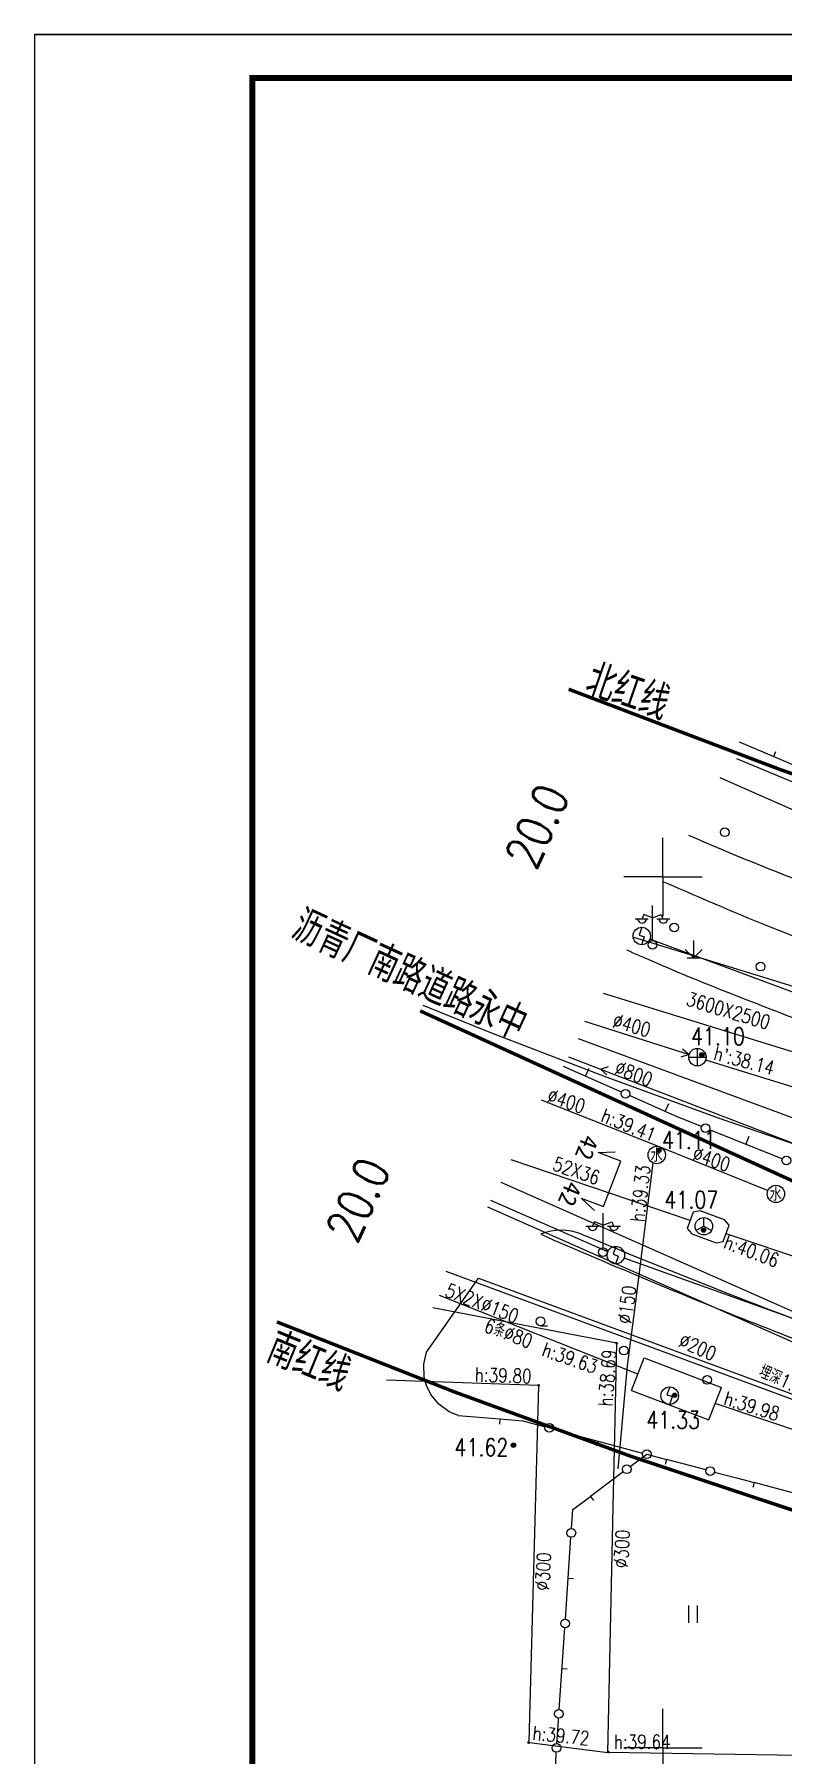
# Model space of a CAD drawing. Header units: inches. Extents: x 505347 to 508499, y 312634 to 313316.
# Drawn here: x 505413.9 to 505456.9, y 312859.7 to 312958.4 of the extents above; entities that cross this region are included whole.
import ezdxf
from ezdxf.enums import TextEntityAlignment as Align
from ezdxf.lldxf.tags import DXFTag

# ---------------------------------------------------------------- set-up
doc = ezdxf.new("R2010")
doc.units = ezdxf.units.IN
doc.header["$LTSCALE"] = 0.5
doc.header["$MEASUREMENT"] = 0
doc.linetypes.add('ACAD_ISO05W100', pattern=[33, 24, -3, 0, -3, 0, -3])
doc.linetypes.add('B1', pattern=[3, 2, -1])
for name, color, linetype in [('BJ0', 7, 'Continuous'), ('BJ02', 7, 'Continuous'), ('BJ03', 7, 'Continuous'), ('BJ04', 7, 'Continuous'), ('BJ08', 7, 'Continuous'), ('BJ09', 7, 'Continuous'), ('上水井', 4, 'Continuous'), ('上水注记', 4, 'Continuous'), ('上水管线', 4, 'Continuous'), ('上水高程表', 4, 'Continuous'), ('中水注记', 151, 'Continuous'), ('中水管线', 151, 'Continuous'), ('污水井', 247, 'Continuous'), ('污水注记', 247, 'Continuous'), ('污水管线', 247, 'Continuous'), ('污水高程表', 247, 'Continuous'), ('热力注记', 40, 'Continuous'), ('热力管线', 40, 'Continuous'), ('照明井', 193, 'Continuous'), ('照明管线', 193, 'Continuous'), ('燃气注记', 6, 'Continuous'), ('燃气管线', 6, 'Continuous'), ('燃气高程表', 6, 'Continuous'), ('电信井', 3, 'Continuous'), ('电信断面图及编号', 3, 'Continuous'), ('电信注记', 3, 'Continuous'), ('电信管线', 3, 'Continuous'), ('电信高程表', 3, 'Continuous'), ('电力井', 1, 'Continuous'), ('电力注记', 1, 'Continuous'), ('电力管线', 1, 'Continuous'), ('电力高程表', 1, 'Continuous'), ('道路红线', 1, 'Continuous'), ('雨水注记', 34, 'Continuous'), ('雨水管线', 34, 'Continuous')]:
    doc.layers.add(name, color=color, linetype=linetype)
doc.styles.add('HZ', font='simplex.shx', dxfattribs={"bigfont": 'hztxt'})
doc.styles.get("Standard").update_dxf_attribs({"font": 'txt.shx', "bigfont": 'hztxt.shx'})
doc.styles.add('粗等线', font='simhei.ttf')
doc.styles.add('细等线', font='txt.shx', dxfattribs={"bigfont": 'ht.shx'})
doc.linetypes.add('1152', pattern='A,15,-0.9,[138,ltypeshp.shx,S=1,R=0,X=0,Y=-0.5],-0.7,[138,ltypeshp.shx,S=1,R=0,X=0,Y=-0.5],-0.9,0', length=17.5)
tags = doc.linetypes.add('DL', pattern='A,15,-4.925,[130,ltypeshp.shx,S=0.5,R=330,X=-0.15,Y=0.433],0,[130,ltypeshp.shx,S=0.4,R=90,X=0,Y=0],-0.15,[130,ltypeshp.shx,S=0.5,R=150,X=0,Y=-0.433],-4.925,15', length=40).pattern_tags.tags
tags[32:33] = [DXFTag(74, 4), DXFTag(75, 0), DXFTag(340, '0'), DXFTag(46, 1.0), DXFTag(50, 0.0), DXFTag(44, 0.0), DXFTag(45, 0.0)]
tags[30:31] = [DXFTag(74, 4), DXFTag(75, 0), DXFTag(340, '0'), DXFTag(46, 1.0), DXFTag(50, 0.0), DXFTag(44, 0.0), DXFTag(45, 0.0)]
tags[4:5] = [DXFTag(74, 4), DXFTag(75, 0), DXFTag(340, '0'), DXFTag(46, 1.0), DXFTag(50, 0.0), DXFTag(44, 0.0), DXFTag(45, 0.0)]
tags = doc.linetypes.add('DX', pattern='A,15,-5,[130,ltypeshp.shx,S=1,R=330,X=0,Y=0],-5,15', length=40).pattern_tags.tags
tags[16:17] = [DXFTag(74, 4), DXFTag(75, 0), DXFTag(340, '0'), DXFTag(46, 1.0), DXFTag(50, 0.0), DXFTag(44, 0.0), DXFTag(45, 0.0)]
tags[14:15] = [DXFTag(74, 4), DXFTag(75, 0), DXFTag(340, '0'), DXFTag(46, 1.0), DXFTag(50, 0.0), DXFTag(44, 0.0), DXFTag(45, 0.0)]
tags[4:5] = [DXFTag(74, 4), DXFTag(75, 0), DXFTag(340, '0'), DXFTag(46, 1.0), DXFTag(50, 0.0), DXFTag(44, 0.0), DXFTag(45, 0.0)]
tags = doc.linetypes.add('SS', pattern='A,15,-1.9,[130,ltypeshp.shx,S=1,R=330,X=0,Y=0],-1.2,[130,ltypeshp.shx,S=1,R=330,X=0,Y=0],-1.9,15', length=35).pattern_tags.tags
tags[24:25] = [DXFTag(74, 4), DXFTag(75, 0), DXFTag(340, '0'), DXFTag(46, 1.0), DXFTag(50, 0.0), DXFTag(44, 0.0), DXFTag(45, 0.0)]
tags[22:23] = [DXFTag(74, 4), DXFTag(75, 0), DXFTag(340, '0'), DXFTag(46, 1.0), DXFTag(50, 0.0), DXFTag(44, 0.0), DXFTag(45, 0.0)]
tags[4:5] = [DXFTag(74, 4), DXFTag(75, 0), DXFTag(340, '0'), DXFTag(46, 1.0), DXFTag(50, 0.0), DXFTag(44, 0.0), DXFTag(45, 0.0)]
tags = doc.linetypes.add('TRQZ', pattern='A,15,[130,ltypeshp.shx,S=0.6,R=0,X=0,Y=0],-2.5,[133,ltypeshp.shx,S=0.05,R=0,X=0,Y=0],-2.5,[130,ltypeshp.shx,S=0.6,R=0,X=0,Y=0],15', length=35).pattern_tags.tags
tags[28:29] = [DXFTag(74, 4), DXFTag(75, 0), DXFTag(340, '0'), DXFTag(46, 1.0), DXFTag(50, 0.0), DXFTag(44, 0.0), DXFTag(45, 0.0)]

# ---------------------------------------------------------------- blocks, each defined once
blk = doc.blocks.new('B5461')
for q in [(-0.866025, -0.5), (0, 1), (0.866025, -0.5)]:
    blk.add_line((0, 0), q)
blk.add_circle((0, 0), 1)
blk = doc.blocks.new('941')
for p, q in [((-0.5, -1), (-0.5, 1)), ((0.5, -1), (0.5, 1))]:
    blk.add_line(p, q)
blk = doc.blocks.new('BC028')
for p, q in [((0, 0.5), (0, 4.5)), ((-1.98, 3), (-0.49, 3)), ((-0.99, 3.5), (-1.19, 3)), ((0, 3.1), (-0.99, 3.5)), ((0, 3.1), (1, 3.5)), ((0.5, 3), (2, 3)), ((1, 3.5), (1.2, 3))]:
    blk.add_line(p, q)
blk.add_circle((0, 0), 0.5)
for centre in [(-1.19, 3), (1.25, 3)]:
    blk.add_arc(centre, 0.5, 179, 0)
blk = doc.blocks.new('B954')
at = {"linetype": 'Continuous'}
for p, q in [((0, 0), (0, 2)), ((0, 0), (-0.978957, 0.978957)), ((-0.75, 0), (0.75, 0)), ((0, 0), (0.978957, 0.978957))]:
    blk.add_line(p, q, dxfattribs=at)
blk = doc.blocks.new('B8211')
blk.add_hatch(color=256).paths.add_polyline_path([(0.25, 0, 1), (-0.25, 0, 1)])
blk.add_circle((0, 0), 0.25)
blk = doc.blocks.new('B547')
at = {"linetype": 'Continuous'}
for p, q in [((0, 1), (-0.31427, 0.111111)), ((-0.31427, 0.111111), (0.31427, -0.111111)), ((0, -1), (0.31427, -0.111111))]:
    blk.add_line(p, q, dxfattribs=at)
blk.add_circle((0, 0), 1)
blk = doc.blocks.new('B5502')
blk.add_circle((0, 0), 1)
at = {"style": '细等线'}
blk.add_text('水', height=1.5, dxfattribs=at).set_placement((-0.74, -0.79))
blk = doc.blocks.new('B5421')
for p, q in [((-1, 0), (1, 0)), ((0, -1), (0, 1))]:
    blk.add_line(p, q)
blk.add_circle((0, 0), 1)
blk = doc.blocks.new('53214')
blk.add_circle((0, 0), 0.1)
for tag in ['路号', '线号', '点号']:
    blk.add_attdef(tag, (0, 0), '', height=0.00001)
blk = doc.blocks.new('111111')
for p, q in [((518331.076, 303651.061), (518751.076, 303651.061)), ((518751.076, 303651.061), (518331.076, 303651.061)), ((518331.076, 303651.061), (518331.076, 303502.611))]:
    blk.add_line(p, q)
at = {"const_width": 0.35}
blk.add_lwpolyline([(518343.576, 303648.561), (518748.576, 303648.561), (518748.576, 303505.111), (518343.576, 303505.111)], close=True, dxfattribs=at)

msp = doc.modelspace()

# ---------------------------------------------------------------- linework, layer by layer
at = {"color": 1, "const_width": 0.2}
for points in [[(505444.597, 312920.808), (505456.76, 312916.188), (505467.585, 312912.418), (505484.515, 312907.241), (505498.112, 312903.696), (505497.697, 312940.189)], [(505427.856, 312884.491), (505438.013, 312880.483), (505448.137, 312876.789), (505460.843, 312872.555), (505476.891, 312867.859), (505499.356, 312862.415), (505516.817, 312859.06), (505517.136, 312812.449)]]:
    msp.add_lwpolyline(points, dxfattribs=at)
at = {"layer": 'BJ0'}
for p, q in [((505450, 312910.039), (505450, 312912.289)), ((505450, 312910.039), (505447.75, 312910.039)), ((505450, 312910.039), (505450, 312907.789)), ((505450, 312910.039), (505452.25, 312910.039)), ((505450, 312860.039), (505450, 312862.289)), ((505450, 312860.039), (505447.75, 312860.039)), ((505450, 312860.039), (505450, 312857.789)), ((505450, 312860.039), (505452.25, 312860.039))]:
    msp.add_line(p, q, dxfattribs=at)
at = {"layer": 'BJ02', "linetype": 'Continuous'}
for p, q in [((505454.382, 312917.795), (505456.36, 312916.951)), ((505456.36, 312916.951), (505456.477, 312917.227)), ((505456.36, 312916.951), (505458.613, 312915.989)), ((505438.258, 312879.116), (505440.647, 312878.928)), ((505440.647, 312878.928), (505440.623, 312878.628)), ((505440.647, 312878.928), (505441.963, 312878.823)), ((505441.963, 312878.823), (505443.242, 312878.476)), ((505443.724, 312878.345), (505448.83, 312876.96)), ((505446.277, 312877.653), (505446.198, 312877.363)), ((505448.125, 312876.185), (505449.071, 312876.894)), ((505449.071, 312876.894), (505450.201, 312876.596)), ((505450.201, 312876.596), (505450.125, 312876.306)), ((505452.476, 312875.997), (505450.201, 312876.596)), ((505447.725, 312875.884), (505445.844, 312874.473)), ((505452.959, 312875.869), (505454.3, 312875.515)), ((505454.3, 312875.515), (505455.233, 312875.269)), ((505455.233, 312875.269), (505455.157, 312874.979)), ((505457.507, 312874.67), (505455.233, 312875.269)), ((505444.837, 312873.717), (505445.844, 312874.473)), ((505445.844, 312874.473), (505446.024, 312874.233)), ((505444.762, 312872.627), (505444.837, 312873.717)), ((505444.404, 312867.436), (505444.727, 312872.128)), ((505444.566, 312869.782), (505444.865, 312869.761)), ((505444.046, 312862.244), (505444.37, 312866.937)), ((505444.208, 312864.591), (505444.507, 312864.57)), ((505443.911, 312860.289), (505444.001, 312861.587)), ((505444.001, 312861.587), (505444.012, 312861.746)), ((505443.847, 312858.532), (505443.885, 312859.79))]:
    msp.add_line(p, q, dxfattribs=at)
for points in [[(505447.621, 312897.686), (505444.297, 312899.163)], [(505445.564, 312898.6), (505445.768, 312899.057)], [(505452.212, 312895.707), (505450.812, 312896.268), (505448.078, 312897.483)], [(505450.134, 312896.57), (505450.337, 312897.027)], [(505456.852, 312893.847), (505452.676, 312895.521)], [(505454.764, 312894.684), (505454.95, 312895.148)]]:
    msp.add_lwpolyline(points, dxfattribs=at)
for centre in [(505447.849, 312897.585), (505452.444, 312895.614), (505457.084, 312893.754), (505443.483, 312878.411), (505449.071, 312876.894), (505447.925, 312876.035), (505452.717, 312875.933), (505444.745, 312872.378), (505444.387, 312867.186), (505444.029, 312861.995), (505443.894, 312860.039)]:
    msp.add_circle(centre, 0.25, dxfattribs=at)
at = {"layer": 'BJ04', "linetype": 'Continuous'}
for points in [[(505451.478, 312912.43, 0.010802), (505458.802, 312909.442, 0.000604), (505474.798, 312903.338, 0.002642), (505478.466, 312901.965, 0.012271), (505484.961, 312899.753, 0.00948), (505493.484, 312897.258, 0.062594), (505494.965, 312897.048, 0.384619), (505501.876, 312901.237)], [(505450.034, 312909.761, 0.002046), (505454.527, 312907.833, 0.008874), (505456.837, 312906.901, 0.001328), (505465.341, 312903.669, 0.00087), (505478.339, 312898.794, 0.015029), (505483, 312897.213, 0.006568), (505493.809, 312894.06)], [(505442.988, 312889.526, 0.008719), (505454.575, 312884.687, 0.008719), (505466.324, 312880.255, 0.005392), (505473.664, 312877.72)]]:
    msp.add_lwpolyline(points, format="xyb", dxfattribs=at)
at = {"layer": 'BJ04', "linetype": 'Continuous', "elevation": 41.15}
msp.add_lwpolyline([(505447.914, 312905.845, 0.000651), (505449.367, 312905.213, 0.009396), (505454.152, 312903.243, 0.001884), (505467.29, 312898.179)], format="xyb", dxfattribs=at)
at = {"layer": 'BJ04', "linetype": 'Continuous', "elevation": 41.133, "flags": 128}
msp.add_lwpolyline([(505445.327, 312889.537, 0.190008), (505442.988, 312889.526)], format="xyb", dxfattribs=at)
at = {"layer": 'BJ04', "linetype": 'Continuous', "flags": 128}
for points in [[(505436.434, 312882.762), (505439.414, 312887.007)], [(505438.258, 312879.116), (505437.742, 312879.331), (505437.145, 312879.762), (505436.686, 312880.324), (505436.437, 312880.836), (505436.307, 312881.317), (505436.278, 312882.075), (505436.434, 312882.762)]]:
    msp.add_lwpolyline(points, dxfattribs=at)
at = {"layer": 'BJ04', "linetype": 'Continuous', "elevation": 41.337, "flags": 128}
msp.add_lwpolyline([(505439.414, 312887.007), (505459.867, 312879.444)], dxfattribs=at)
at = {"layer": 'BJ04', "linetype": 'Continuous'}
msp.add_arc((505598.42, 313254.648), 395.908, 247.25147, 250.83562, dxfattribs=at)
at = {"layer": 'BJ09', "linetype": 'Continuous'}
msp.add_line((505442.984, 312884.276), (505443.384, 312884.276), dxfattribs=at)
for centre in [(505453.549, 312912.6), (505450.652, 312907.128), (505455.607, 312904.886), (505442.984, 312884.526), (505447.764, 312882.844), (505452.543, 312881.161)]:
    msp.add_circle(centre, 0.25, dxfattribs=at)
at = {"layer": '上水管线', "linetype": 'SS', "ltscale": 0.6}
for points in [[(505453.276, 312915.752), (505482.751, 312902.724)], [(505449.754, 312894.56), (505443.042, 312897.219)], [(505456.001, 312892.038), (505449.754, 312894.56)], [(505448.404, 312885.366), (505449.447, 312893.604)], [(505447.975, 312881.977), (505448.404, 312885.366)], [(505447.426, 312876.051), (505447.975, 312881.977)]]:
    msp.add_lwpolyline(points, dxfattribs=at)
at = {"layer": '中水管线', "linetype": 'SS', "ltscale": 0.6}
for points in [[(505448.733, 312883.253), (505437.568, 312887.383)], [(505465.025, 312877.227), (505448.733, 312883.253)]]:
    msp.add_lwpolyline(points, dxfattribs=at)
at = {"layer": '污水管线'}
for p, q in [((505445.506, 312901.765), (505451.502, 312899.836)), ((505452.449, 312899.533), (505463.274, 312896.198))]:
    msp.add_line(p, q, dxfattribs=at)
msp.add_lwpolyline([(505451.133, 312900.171), (505451.502, 312899.836), (505451.027, 312899.683)], dxfattribs=at)
at = {"layer": '热力管线'}
for points in [[(505448.314, 312906.584), (505463.183, 312902.011)], [(505446.566, 312903.355), (505463.183, 312898.244)], [(505440.695, 312892.508), (505463.183, 312882.562)], [(505439.931, 312891.096), (505463.183, 312880.813)]]:
    msp.add_lwpolyline(points, dxfattribs=at)
at = {"layer": '照明管线'}
for points in [[(505463.183, 312901.303), (505449.256, 312906.472)], [(505446.843, 312888.524), (505440.129, 312891.461)], [(505463.183, 312882.634), (505447.769, 312888.156)]]:
    msp.add_lwpolyline(points, dxfattribs=at)
at = {"layer": '燃气管线', "linetype": 'TRQZ', "ltscale": 0.5}
for p, q in [((505443.86, 312883.944), (505436.799, 312885.308)), ((505447.35, 312883.269), (505443.86, 312883.944)), ((505447.235, 312877.987), (505447.35, 312883.269)), ((505442.87, 312880.849), (505442.301, 312860.399)), ((505447.146, 312873.884), (505447.235, 312877.987)), ((505447.106, 312872.052), (505447.146, 312873.884)), ((505446.84, 312859.779), (505447.106, 312872.052)), ((505442.35, 312860.343), (505446.84, 312859.779)), ((505446.866, 312859.802), (505502.628, 312858.881))]:
    msp.add_line(p, q, dxfattribs=at)
msp.add_lwpolyline([(505442.87, 312880.849), (505434.139, 312881.154), (505434.139, 312881.154)], dxfattribs=at)
for p in [(505447.35, 312883.269), (505442.87, 312880.849), (505442.3, 312860.349), (505446.84, 312859.779), (505446.866, 312859.802)]:
    msp.add_point(p, dxfattribs=at)
at = {"layer": '电信断面图及编号'}
msp.add_lwpolyline([(505446.075, 312890.884), (505445.318, 312891.595), (505446.583, 312891.111), (505447.583, 312893.725), (505446.278, 312894.224), (505447.261, 312894.251)], dxfattribs=at)
at = {"layer": '电信管线', "linetype": 'DX'}
for points in [[(505463.183, 312894.082), (505445.15, 312900.739)], [(505451.562, 312890.32), (505441.289, 312893.8)], [(505463.183, 312886.345), (505453.626, 312889.557)]]:
    msp.add_lwpolyline(points, dxfattribs=at)
msp.add_lwpolyline([(505452.131, 312890.861), (505451.733, 312890.794), (505451.393, 312889.853), (505451.652, 312889.544), (505453.061, 312889.032), (505453.457, 312889.102), (505453.802, 312890.04), (505453.542, 312890.348)], close=True, dxfattribs=at)
at = {"layer": '电力管线', "linetype": 'DL', "elevation": 41.385}
msp.add_lwpolyline([(505454.23, 312916.832), (505485.27, 312903.89)], dxfattribs=at)
at = {"layer": '电力管线', "linetype": 'DL'}
for points in [[(505448.561, 312881.498), (505437.176, 312886.006)], [(505448.203, 312880.563), (505448.918, 312882.432)], [(505448.918, 312882.432), (505453.354, 312880.735)], [(505448.203, 312880.563), (505452.64, 312878.867)], [(505452.64, 312878.867), (505453.354, 312880.735)], [(505466.499, 312875.266), (505452.997, 312879.801)]]:
    msp.add_lwpolyline(points, dxfattribs=at)
at = {"layer": '道路红线'}
for p, q in [((505444.597, 312920.866), (505447.456, 312919.707)), ((505447.456, 312919.707), (505453.645, 312917.325)), ((505453.645, 312917.325), (505459.875, 312915.051)), ((505436.226, 312902.677), (505440.107, 312901.105)), ((505440.107, 312901.105), (505446.622, 312898.598)), ((505446.622, 312898.598), (505453.18, 312896.204)), ((505453.18, 312896.204), (505459.779, 312893.926)), ((505427.856, 312884.491), (505432.763, 312882.503)), ((505432.763, 312882.503), (505439.604, 312879.87)), ((505439.604, 312879.87), (505446.49, 312877.357)), ((505446.49, 312877.357), (505453.419, 312874.965)), ((505453.419, 312874.965), (505460.389, 312872.694))]:
    msp.add_line(p, q, dxfattribs=at)
at = {"layer": '道路红线', "linetype": 'ACAD_ISO05W100', "const_width": 0.2}
msp.add_lwpolyline([(505436.073, 312902.346), (505500, 312873.145)], dxfattribs=at)
at = {"layer": '雨水管线'}
msp.add_line((505444.59, 312899.703), (505463.183, 312892.55), dxfattribs=at)
msp.add_lwpolyline([(505446.785, 312898.673), (505446.411, 312899.002), (505446.884, 312899.163)], dxfattribs=at)

# ---------------------------------------------------------------- block references
msp.add_blockref('111111', (-12917.139, 9307.337, 82.3))
at = {"layer": 'BJ03', "linetype": 'Continuous', "xscale": 0.5, "yscale": 0.5, "zscale": 0.5}
for p in [(505449.405, 312906.137), (505446.564, 312888.494)]:
    msp.add_blockref('BC028', p, dxfattribs=at)
at = {"layer": 'BJ08', "xscale": 0.5, "yscale": 0.5, "zscale": 0.5}
for p in [(505452.237, 312899.822, 41.099), (505449.772, 312894.344, 41.111), (505452.338, 312889.762, 41.073), (505450.674, 312880.282, 41.327), (505441.426, 312877.417, 41.617)]:
    msp.add_blockref('B8211', p, dxfattribs=at)
at = {"layer": 'BJ09', "xscale": 0.5, "yscale": 0.5, "zscale": 0.5}
msp.add_blockref('B954', (505451.77, 312905.39), dxfattribs=at)
at = {"layer": 'BJ09', "linetype": 'Continuous', "xscale": 0.5, "yscale": 0.5, "zscale": 0.5}
msp.add_blockref('941', (505451.742, 312867.714), dxfattribs=at)
at = {"layer": '上水井', "linetype": 'Continuous', "xscale": 0.5, "yscale": 0.5, "zscale": 0.5}
for p in [(505449.647, 312894.075, 41.111), (505456.487, 312891.841, 41.104)]:
    msp.add_blockref('B5502', p, dxfattribs=at)
at = {"layer": '污水井', "linetype": 'Continuous', "xscale": 0.5, "yscale": 0.5, "zscale": 0.5}
msp.add_blockref('B5421', (505451.979, 312899.689, 41.077), dxfattribs=at)
at = {"layer": '照明井', "linetype": 'Continuous', "xscale": 0.5, "yscale": 0.5, "zscale": 0.5}
for p in [(505448.788, 312906.646, 41.238), (505447.299, 312888.324, 41.311)]:
    msp.add_blockref('B547', p, dxfattribs=at)
at = {"layer": '燃气高程表'}
ref = msp.add_blockref('53214', (505447.35, 312883.269), dxfattribs=dict(at, xscale=0.5, yscale=0.5, zscale=0.5))
ref.add_attrib('路号', '97-5008', (505447.35, 312883.269, 53214), dxfattribs={"layer": '0', "height": 0.000005})
ref.add_attrib('线号', '1', (505447.35, 312883.269, 53214), dxfattribs={"layer": '0', "height": 0.000005})
ref.add_attrib('点号', '19', (505447.35, 312883.269, 53214), dxfattribs={"layer": '0', "height": 0.000005})
ref = msp.add_blockref('53214', (505442.87, 312880.849), dxfattribs=dict(at, xscale=0.5, yscale=0.5, zscale=0.5))
ref.add_attrib('路号', '97-5008', (505442.87, 312880.849, 53214), dxfattribs={"layer": '0', "height": 0.000005})
ref.add_attrib('线号', '1', (505442.87, 312880.849, 53214), dxfattribs={"layer": '0', "height": 0.000005})
ref.add_attrib('点号', '19', (505442.87, 312880.849, 53214), dxfattribs={"layer": '0', "height": 0.000005})
ref = msp.add_blockref('53214', (505442.3, 312860.349), dxfattribs=dict(at, xscale=0.5, yscale=0.5, zscale=0.5))
ref.add_attrib('路号', '97-5008', (505442.3, 312860.349, 53214), dxfattribs={"layer": '0', "height": 0.000005})
ref.add_attrib('线号', '1', (505442.3, 312860.349, 53214), dxfattribs={"layer": '0', "height": 0.000005})
ref.add_attrib('点号', '19', (505442.3, 312860.349, 53214), dxfattribs={"layer": '0', "height": 0.000005})
ref = msp.add_blockref('53214', (505446.866, 312859.802), dxfattribs=dict(at, xscale=0.5, yscale=0.5, zscale=0.5))
ref.add_attrib('路号', '97-5008', (505446.866, 312859.802, 53214), dxfattribs={"layer": '0', "height": 0.000005})
ref.add_attrib('线号', '1', (505446.866, 312859.802, 53214), dxfattribs={"layer": '0', "height": 0.000005})
ref.add_attrib('点号', '19', (505446.866, 312859.802, 53214), dxfattribs={"layer": '0', "height": 0.000005})
at = {"layer": '电信井', "linetype": 'Continuous', "xscale": 0.5, "yscale": 0.5, "zscale": 0.5}
msp.add_blockref('B5461', (505452.351, 312889.985, 41.073), dxfattribs=at)
at = {"layer": '电力井', "linetype": 'Continuous', "xscale": 0.5, "yscale": 0.5, "zscale": 0.5}
msp.add_blockref('B547', (505450.389, 312880.259, 41.327), dxfattribs=at)

# ---------------------------------------------------------------- texts
at = {"layer": 'BJ08', "style": 'HZ', "width": 0.8}
for s, p in [('41.10', (505451.618, 312900.388, 41.099)), ('41.11', (505449.945, 312894.433, 41.111)), ('41.07', (505450.09, 312891.006, 41.073)), ('41.33', (505449.049, 312878.368, 41.327)), ('41.62', (505438.043, 312876.794, 41.617))]:
    msp.add_text(s, height=1, dxfattribs=at).set_placement(p)
at = {"layer": '上水注记', "style": 'HZ', "width": 0.8}
for p in [(505443.291, 312897.142), (505451.625, 312893.804)]:
    msp.add_text('%%c400', height=0.8, rotation=341.27513, dxfattribs=at).set_placement(p)
at = {"layer": '上水注记', "linetype": '1152', "style": 'HZ', "width": 0.8}
msp.add_text('%%C150', height=0.8, rotation=81.74798, dxfattribs=at).set_placement((505448.171, 312884.34))
at = {"layer": '上水高程表', "style": 'HZ', "width": 0.8}
for s, rotation, p in [('h:39.41', 338.0864, (505446.371, 312896.024)), ('h:39.33', 83.87588, (505448.928, 312890.205))]:
    msp.add_text(s, height=0.8, rotation=rotation, dxfattribs=at).set_placement(p)
at = {"layer": '中水注记', "style": 'HZ', "width": 0.8}
for s, rotation, p in [('%%C200', 335.68243, (505450.833, 312883.129)), ('埋深1.40m', 336.79028, (505455.431, 312881.344))]:
    msp.add_text(s, height=0.8, rotation=rotation, dxfattribs=at).set_placement(p)
at = {"layer": '污水注记', "style": 'HZ', "width": 0.8}
msp.add_text('%%C400', height=0.8, rotation=344.39077, dxfattribs=at).set_placement((505447.046, 312901.425))
at = {"layer": '污水高程表', "style": 'HZ', "width": 0.8}
msp.add_text("h':38.14", height=0.8, rotation=344.96684, dxfattribs=at).set_placement((505452.847, 312899.566))
at = {"layer": '热力注记', "linetype": 'B1', "ltscale": 0.5, "style": 'HZ', "width": 0.8}
msp.add_text('3600X2500', height=0.8, rotation=343.32439, dxfattribs=at).set_placement((505451.28, 312902.686))
at = {"layer": '燃气注记', "style": 'HZ', "width": 0.8}
for p in [(505447.643, 312871.466), (505443.125, 312870.169)]:
    msp.add_text('%%c300', height=0.8, rotation=86.87471, dxfattribs=at).set_placement(p, align=Align.MIDDLE)
at = {"layer": '燃气高程表', "style": 'HZ', "width": 0.8}
for s, rotation, p in [('h:38.69', 86.07537, (505447.1, 312879.622)), ('h:39.80', 358.14746, (505439.194, 312881.073)), ('h:39.72', 354.34115, (505442.487, 312860.507))]:
    msp.add_text(s, height=0.8, rotation=rotation, dxfattribs=at).set_placement(p)
msp.add_text('h:39.64', height=0.8, dxfattribs=at).set_placement((505447.181, 312859.989))
at = {"layer": '电信断面图及编号', "style": '粗等线'}
for rotation, p in [(248.66304, (505445.647, 312894.492)), (246.90367, (505444.678, 312891.829))]:
    msp.add_text('42', height=1, rotation=rotation, dxfattribs=at).set_placement(p, align=Align.MIDDLE)
at = {"layer": '电信注记', "style": 'HZ', "width": 0.8}
msp.add_text('52X36', height=0.8, rotation=341.38385, dxfattribs=at).set_placement((505443.612, 312893.227))
at = {"layer": '电信高程表', "style": 'HZ', "width": 0.8}
msp.add_text('h:40.06', height=0.8, rotation=339.49191, dxfattribs=at).set_placement((505453.421, 312888.752))
at = {"layer": '电力注记', "style": 'HZ', "width": 0.8}
for s, rotation, p in [('5X2X%%c150', 338.74237, (505437.438, 312885.982)), ('6条%%C80', 339.22527, (505439.675, 312883.963))]:
    msp.add_text(s, height=0.8, rotation=rotation, dxfattribs=at).set_placement(p)
at = {"layer": '电力高程表', "style": 'HZ', "width": 0.8}
for s, rotation, p in [('h:39.63', 341.20802, (505442.99, 312882.562)), ('h:39.98', 342.752, (505453.423, 312879.756))]:
    msp.add_text(s, height=0.8, rotation=rotation, dxfattribs=at).set_placement(p)
at = {"layer": '道路红线', "style": 'HZ', "width": 0.8}
for s, rotation, p in [('北红线', 340.87765, (505445.405, 312920.524)), ('20.0', 65.31416, (505442.687, 312910.36)), ('沥青厂南路道路永中', 335.32748, (505428.532, 312906.521)), ('20.0', 65.31416, (505432.412, 312888.919)), ('南红线', 337.77854, (505427.098, 312882.222))]:
    msp.add_text(s, height=2, rotation=rotation, dxfattribs=at).set_placement(p)
at = {"layer": '雨水注记', "style": 'HZ', "width": 0.8}
msp.add_text('%%c800', height=0.8, rotation=338.9298, dxfattribs=at).set_placement((505447.164, 312898.766))

doc.saveas('drawing.dxf')
